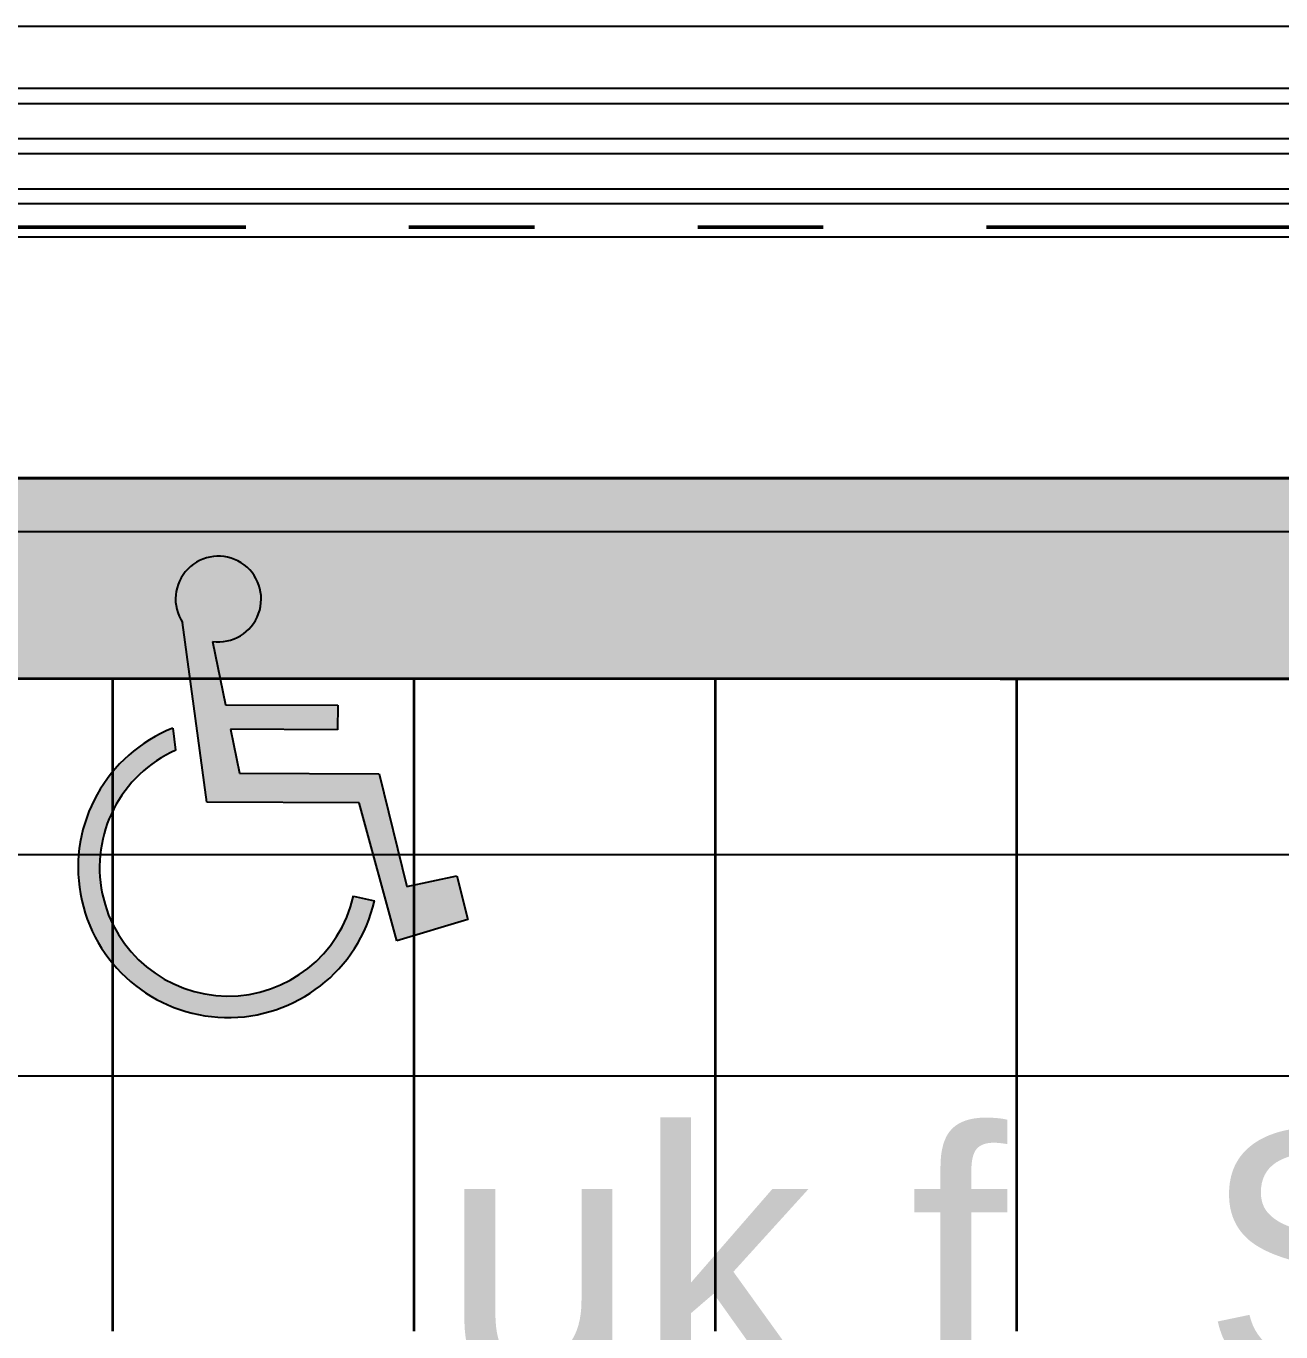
# Model space of a CAD drawing. Header units: centimetres. Extents: x 0.3 to 84.3, y 0.3 to 59.7.
# Drawn here: x 40.985 to 41.984, y 15.58 to 16.62 of the extents above; entities that cross this region are included whole.
import ezdxf

# ---------------------------------------------------------------- set-up
doc = ezdxf.new("R2010")
doc.units = ezdxf.units.CM
for name, pattern in [('AUSGEZOGEN', [0]), ('LINIE_23', [0.79, 0.4, -0.13, 0, -0.13, 0, -0.13]), ('PHANTOM', [63.5, 31.75, -6.35, 6.35, -6.35, 6.35, -6.35]), ('PUNKT', [6.35, 0, -6.35]), ('RAND', [44.45, 12.7, -6.35, 12.7, -6.35, 0, -6.35]), ('VERDECKT', [9.525, 6.35, -3.175])]:
    doc.linetypes.add(name, pattern=pattern)
for name, color, linetype, lineweight in [('Ausbau Raeume', 7, 'AUSGEZOGEN', 35), ('Bauachsen grob', 7, 'RAND', 25), ('Bodenplatte', 7, 'AUSGEZOGEN', 35), ('Decke', 7, 'AUSGEZOGEN', 35), ('Fenster', 7, 'AUSGEZOGEN', 35), ('Rolladen', 7, 'AUSGEZOGEN', 25), ('Text Koten', 7, 'AUSGEZOGEN', 50), ('Text Werkplan Ausfuehrung', 7, 'AUSGEZOGEN', 50), ('Wand Beton bewehrt', 7, 'AUSGEZOGEN', 35)]:
    doc.layers.add(name, color=color, linetype=linetype, lineweight=lineweight)
doc.styles.add('ARIAL', font='ARIAL.TTF')

msp = doc.modelspace()

# ---------------------------------------------------------------- hatches: boundary and pattern name
at = {"layer": 'Bodenplatte', "linetype": 'AUSGEZOGEN', "lineweight": 25, "true_color": 0xe0ffe0}
msp.add_hatch(color=254, dxfattribs=at).paths.add_polyline_path([(32.236, 16.2597), (32.236, 16.0997), (63.436, 16.0997), (63.436, 16.2597)])
at = {"layer": 'Text Werkplan Ausfuehrung', "linetype": 'AUSGEZOGEN', "lineweight": 25}
h = msp.add_hatch(color=7, dxfattribs=at)
h.paths.add_polyline_path([(41.1668, 16.1448), (41.1678, 16.1464), (41.1687, 16.1481), (41.1696, 16.1499), (41.1703, 16.1517), (41.1709, 16.1535), (41.1714, 16.1554), (41.1718, 16.1573), (41.1721, 16.1592), (41.1723, 16.1611), (41.1723, 16.163), (41.1723, 16.1649), (41.1721, 16.1669), (41.1719, 16.1688), (41.1715, 16.1707), (41.1711, 16.1726), (41.1705, 16.1744), (41.1698, 16.1762), (41.169, 16.178), (41.1682, 16.1797), (41.1672, 16.1814), (41.1661, 16.183), (41.165, 16.1845), (41.1637, 16.186), (41.1624, 16.1874), (41.161, 16.1887), (41.1595, 16.19), (41.158, 16.1912), (41.1564, 16.1922), (41.1547, 16.1932), (41.153, 16.1941), (41.1512, 16.1949), (41.1494, 16.1956), (41.1476, 16.1962), (41.1457, 16.1966), (41.1438, 16.197), (41.1419, 16.1973), (41.14, 16.1974), (41.1381, 16.1975), (41.1361, 16.1974), (41.1342, 16.1973), (41.1323, 16.197), (41.1304, 16.1966), (41.1285, 16.1961), (41.1267, 16.1955), (41.1249, 16.1948), (41.1232, 16.194), (41.1214, 16.1931), (41.1198, 16.1921), (41.1182, 16.191), (41.1167, 16.1898), (41.1152, 16.1886), (41.1138, 16.1872), (41.1125, 16.1858), (41.1113, 16.1843), (41.1101, 16.1828), (41.1091, 16.1811), (41.1081, 16.1795), (41.1073, 16.1777), (41.1065, 16.176), (41.1058, 16.1742), (41.1053, 16.1723), (41.1048, 16.1704), (41.1045, 16.1685), (41.1042, 16.1666), (41.1041, 16.1647), (41.1041, 16.1628), (41.1042, 16.1608), (41.1044, 16.1589), (41.1047, 16.157), (41.1051, 16.1551), (41.1056, 16.1533), (41.1062, 16.1514), (41.1069, 16.1496), (41.1078, 16.1479), (41.1087, 16.1462), (41.1097, 16.1446), (41.1289, 16.0016), (41.2504, 16.0011), (41.2803, 15.8911), (41.3368, 15.9082), (41.3282, 15.9429), (41.2884, 15.9343), (41.2664, 16.0241), (41.155, 16.0246), (41.1478, 16.0596), (41.2332, 16.0592), (41.2333, 16.0788), (41.1438, 16.0792), (41.1335, 16.1295), (41.1355, 16.1293), (41.1374, 16.1292), (41.1393, 16.1292), (41.1413, 16.1294), (41.1432, 16.1296), (41.1451, 16.1299), (41.147, 16.1304), (41.1488, 16.1309), (41.1506, 16.1316), (41.1524, 16.1323), (41.1541, 16.1332), (41.1558, 16.1341), (41.1574, 16.1352), (41.159, 16.1363), (41.1605, 16.1375), (41.1619, 16.1388), (41.1633, 16.1402), (41.1645, 16.1417), (41.1657, 16.1432)])
h.paths.add_polyline_path([(41.0995, 16.0407), (41.1044, 16.043), (41.1021, 16.0605), (41.0963, 16.0581), (41.0906, 16.0553), (41.0851, 16.0522), (41.0798, 16.0489), (41.0746, 16.0453), (41.0697, 16.0414), (41.0649, 16.0372), (41.0604, 16.0328), (41.0562, 16.0282), (41.0521, 16.0234), (41.0484, 16.0183), (41.0449, 16.0131), (41.0417, 16.0076), (41.0387, 16.0021), (41.0361, 15.9963), (41.0338, 15.9905), (41.0318, 15.9845), (41.0301, 15.9785), (41.0287, 15.9723), (41.0277, 15.9661), (41.027, 15.9598), (41.0266, 15.9536), (41.0266, 15.9473), (41.0268, 15.941), (41.0275, 15.9347), (41.0284, 15.9285), (41.0297, 15.9223), (41.0313, 15.9162), (41.0332, 15.9102), (41.0354, 15.9043), (41.0379, 15.8986), (41.0408, 15.8929), (41.0439, 15.8875), (41.0473, 15.8822), (41.051, 15.8771), (41.0549, 15.8722), (41.0591, 15.8675), (41.0636, 15.863), (41.0683, 15.8588), (41.0731, 15.8548), (41.0782, 15.8511), (41.0835, 15.8477), (41.089, 15.8445), (41.0946, 15.8417), (41.1003, 15.8391), (41.1062, 15.8368), (41.1122, 15.8349), (41.1183, 15.8333), (41.1244, 15.832), (41.1307, 15.831), (41.1369, 15.8304), (41.1432, 15.8301), (41.1495, 15.8301), (41.1558, 15.8304), (41.1621, 15.8311), (41.1683, 15.8321), (41.1744, 15.8335), (41.1805, 15.8351), (41.1865, 15.8371), (41.1924, 15.8394), (41.1981, 15.842), (41.2037, 15.8449), (41.2091, 15.8481), (41.2144, 15.8515), (41.2194, 15.8553), (41.2243, 15.8593), (41.2289, 15.8635), (41.2334, 15.868), (41.2375, 15.8727), (41.2415, 15.8777), (41.2451, 15.8828), (41.2485, 15.8881), (41.2516, 15.8936), (41.2544, 15.8992), (41.2569, 15.905), (41.2591, 15.9109), (41.2609, 15.9169), (41.2625, 15.923), (41.2458, 15.9268), (41.2445, 15.9216), (41.2429, 15.9164), (41.241, 15.9113), (41.2389, 15.9063), (41.2365, 15.9015), (41.2338, 15.8968), (41.2309, 15.8922), (41.2277, 15.8878), (41.2244, 15.8836), (41.2208, 15.8795), (41.217, 15.8757), (41.213, 15.872), (41.2088, 15.8686), (41.2044, 15.8654), (41.1999, 15.8624), (41.1952, 15.8597), (41.1904, 15.8572), (41.1855, 15.855), (41.1804, 15.853), (41.1753, 15.8514), (41.1701, 15.85), (41.1648, 15.8488), (41.1594, 15.848), (41.1541, 15.8474), (41.1486, 15.8471), (41.1432, 15.8471), (41.1378, 15.8474), (41.1324, 15.848), (41.1271, 15.8488), (41.1218, 15.85), (41.1166, 15.8514), (41.1114, 15.8531), (41.1064, 15.855), (41.1015, 15.8573), (41.0967, 15.8598), (41.092, 15.8625), (41.0875, 15.8655), (41.0831, 15.8687), (41.0789, 15.8721), (41.0749, 15.8758), (41.0711, 15.8796), (41.0676, 15.8837), (41.0642, 15.8879), (41.061, 15.8923), (41.0581, 15.8969), (41.0555, 15.9016), (41.0531, 15.9065), (41.0509, 15.9114), (41.0491, 15.9165), (41.0475, 15.9217), (41.0461, 15.9269), (41.0451, 15.9322), (41.0443, 15.9376), (41.0438, 15.943), (41.0436, 15.9484), (41.0437, 15.9538), (41.0441, 15.9592), (41.0447, 15.9646), (41.0457, 15.9699), (41.0469, 15.9752), (41.0484, 15.9804), (41.0502, 15.9855), (41.0522, 15.9905), (41.0545, 15.9954), (41.057, 16.0002), (41.0598, 16.0048), (41.0629, 16.0093), (41.0662, 16.0136), (41.0697, 16.0177), (41.0734, 16.0217), (41.0773, 16.0254), (41.0814, 16.0289), (41.0857, 16.0322), (41.0901, 16.0353), (41.0948, 16.0381)])

# ---------------------------------------------------------------- linework, layer by layer
at = {"layer": 'Ausbau Raeume', "color": 254, "linetype": 'AUSGEZOGEN', "lineweight": 35}
for p, q in [((41.0542, 15.5803), (41.0542, 16.0997)), ((41.2942, 15.5803), (41.2942, 16.0997)), ((41.5342, 15.5803), (41.5342, 16.0997)), ((41.7742, 15.5803), (41.7742, 16.0997))]:
    msp.add_line(p, q, dxfattribs=at)
at = {"layer": 'Bauachsen grob', "color": 32, "linetype": 'LINIE_23', "lineweight": 50, "true_color": 0xc36e14}
msp.add_line((22.94, 16.4597), (73.132, 16.4597), dxfattribs=at)
at = {"layer": 'Bodenplatte', "color": 92, "linetype": 'VERDECKT', "lineweight": 35, "true_color": 0x00c600}
for p, q in [((63.436, 16.2597), (32.236, 16.2597)), ((32.236, 16.0997), (63.436, 16.0997))]:
    msp.add_line(p, q, dxfattribs=at)
at = {"layer": 'Decke', "color": 92, "linetype": 'PHANTOM', "lineweight": 35, "true_color": 0x00c600}
for p, q in [((32.236, 16.2597), (63.436, 16.2597)), ((63.756, 16.0997), (31.916, 16.0997))]:
    msp.add_line(p, q, dxfattribs=at)
at = {"layer": 'Fenster', "color": 7, "linetype": 'AUSGEZOGEN', "lineweight": 25}
for p, q in [((39.428, 16.6197), (42.22, 16.6197)), ((42.246, 16.5701), (39.402, 16.5701)), ((39.402, 16.5581), (42.246, 16.5581)), ((39.402, 16.5301), (42.246, 16.5301)), ((42.246, 16.5181), (39.402, 16.5181)), ((39.402, 16.4901), (42.246, 16.4901)), ((42.246, 16.4781), (39.402, 16.4781)), ((42.2164, 16.4517), (39.4316, 16.4517)), ((39.3016, 16.2171), (42.2164, 16.2171))]:
    msp.add_line(p, q, dxfattribs=at)
at = {"layer": 'Rolladen', "color": 7, "linetype": 'PHANTOM', "lineweight": 25}
for p, q in [((45.3566, 15.9597), (39.226, 15.9597)), ((39.226, 15.7837), (45.3566, 15.7837))]:
    msp.add_line(p, q, dxfattribs=at)
at = {"layer": 'Text Werkplan Ausfuehrung', "color": 7, "linetype": 'AUSGEZOGEN', "lineweight": 25}
for p, q in [((41.1289, 16.0016), (41.1097, 16.1446)), ((41.1335, 16.1295), (41.1438, 16.0792)), ((41.1438, 16.0792), (41.2333, 16.0788)), ((41.2333, 16.0788), (41.2332, 16.0592)), ((41.1044, 16.043), (41.1021, 16.0605)), ((41.2332, 16.0592), (41.1478, 16.0596)), ((41.1478, 16.0596), (41.155, 16.0246)), ((41.155, 16.0246), (41.2664, 16.0241)), ((41.2664, 16.0241), (41.2884, 15.9343)), ((41.2504, 16.0011), (41.1289, 16.0016)), ((41.2803, 15.8911), (41.2504, 16.0011)), ((41.2884, 15.9343), (41.3282, 15.9429)), ((41.3282, 15.9429), (41.3368, 15.9082)), ((41.2458, 15.9268), (41.2625, 15.923)), ((41.3368, 15.9082), (41.2803, 15.8911))]:
    msp.add_line(p, q, dxfattribs=at)
for centre, radius, start, end in [((41.1382, 16.1634), 0.0341, 262.1607, 213.4277), ((41.146, 15.9495), 0.1195, 111.5854, 347.2077), ((41.146, 15.9495), 0.1024, 113.9725, 347.2077)]:
    msp.add_arc(centre, radius, start, end, dxfattribs=at)
at = {"layer": 'Wand Beton bewehrt', "color": 180, "linetype": 'PUNKT', "lineweight": 35}
for p, q in [((45.586, 16.3997), (38.996, 16.3997)), ((39.226, 16.2597), (45.356, 16.2597))]:
    msp.add_line(p, q, dxfattribs=at)

# ---------------------------------------------------------------- texts
at = {"layer": 'Text Koten', "color": 7, "linetype": 'AUSGEZOGEN', "lineweight": 35, "insert": (41.316, 15.5371), "char_height": 0.2, "width": 0.1, "attachment_point": 7, "style": 'ARIAL'}
msp.add_mtext('uk\\~f.\\~St.\\~\\~:\\~+10.27', dxfattribs=at)

doc.saveas('drawing.dxf')
